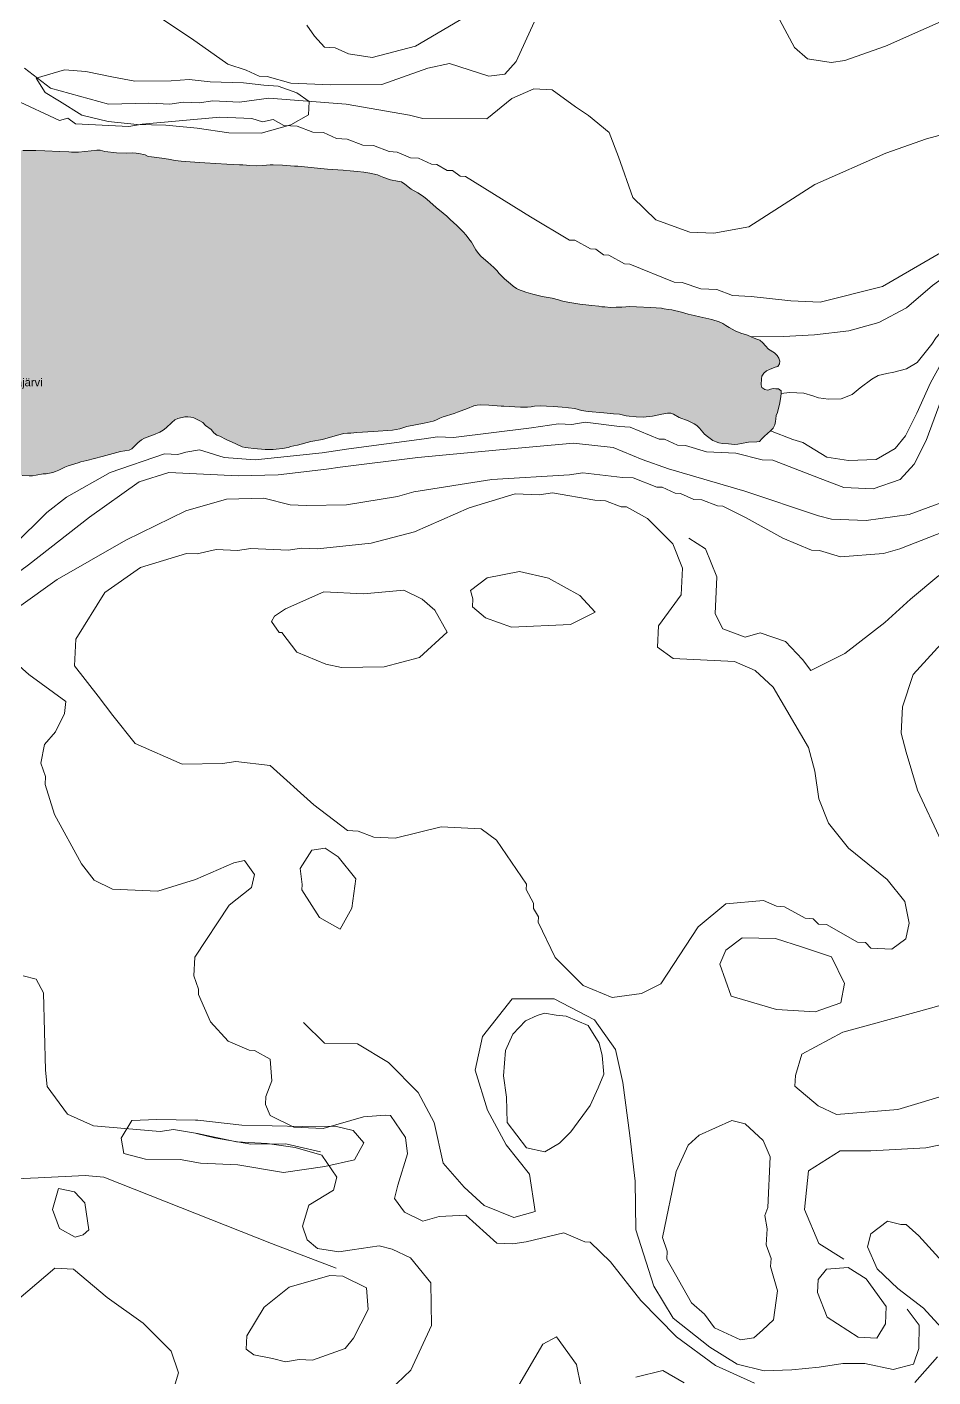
# Model space of a CAD drawing. Header units: millimetres. Extents: x 396621004 to 402046651, y 6785344214 to 6789799943.
# Drawn here: x 400013459 to 400353167, y 6787785402 to 6788291623 of the extents above; entities that cross this region are included whole.
import ezdxf

# ---------------------------------------------------------------- set-up
doc = ezdxf.new("R2010")
doc.units = ezdxf.units.MM
doc.header["$MEASUREMENT"] = 0
for name, color, linetype, lineweight, true_color in [('02 Kalliot _ kivikot_Kynä_nro__102', 7, 'Continuous', 15, 0xcccccc), ('02 Maaston rajat_Kynä_nro__82', 7, 'Continuous', 20, 0xaaaaaa), ('02 Vesialueet_Kynä_nro__105', 7, 'Continuous', 15, 0xcae6ff), ('02 Vesistöt_Kynä_nro__105', 7, 'Continuous', 15, 0xcae6ff)]:
    doc.layers.add(name, color=color, linetype=linetype, lineweight=lineweight, true_color=true_color)
for name, color, linetype, lineweight in [('02 Korkeuskayrat_Kynä_nro__2', 8, 'Continuous', 15), ('02 Nimistö_Kynä_nro__41', 7, 'Continuous', 35), ('02 Suot_Kynä_nro__101', 252, 'Continuous', 15)]:
    doc.layers.add(name, color=color, linetype=linetype, lineweight=lineweight)
doc.styles.add('LUOTU_TYYLI_5', font='')
doc.styles.get('LUOTU_TYYLI_5').set_extended_font_data('Arial')

msp = doc.modelspace()

# ---------------------------------------------------------------- hatches: boundary and pattern name
at = {"layer": '02 Vesistöt_Kynä_nro__105', "linetype": 'Continuous', "lineweight": 0, "true_color": 0x32393f}
msp.add_hatch(color=250, dxfattribs=at).paths.add_polyline_path([(399871038.01, 6788110376.36), (399871871.94, 6788110466.38), (399874213.68, 6788110826.46), (399877599.94, 6788111566.63), (399879865.87, 6788111926.72), (399880876.7, 6788112006.73), (399882030.72, 6788111916.71), (399884330.35, 6788111736.67), (399887548.14, 6788111406.6), (399892138.96, 6788110816.46), (399894573.36, 6788110236.33), (399896906.68, 6788109516.16), (399900377.17, 6788108385.91), (399901421.69, 6788107925.8), (399902600.99, 6788107215.64), (399904462.59, 6788105285.2), (399905717.69, 6788104575.03), (399906829.6, 6788104024.91), (399909146.07, 6788102914.65), (399910249.55, 6788102284.51), (399911353.04, 6788101584.35), (399912633.41, 6788101174.26), (399913703.2, 6788101014.22), (399916162.87, 6788100814.17), (399921772.94, 6788100374.07), (399922842.73, 6788100294.05), (399925066.55, 6788100044), (399926279.53, 6788099713.92), (399927315.63, 6788099173.8), (399929699.49, 6788098053.54), (399934366.12, 6788095452.95), (399936825.8, 6788094332.69), (399941290.27, 6788092052.17), (399944011.07, 6788090491.81), (399944617.56, 6788090161.74), (399945729.47, 6788089541.59), (399946799.26, 6788088451.35), (399947826.93, 6788087751.18), (399948863.02, 6788087131.04), (399949857, 6788087051.02), (399950909.94, 6788087591.15), (399951305.85, 6788088711.4), (399951550.13, 6788090861.9), (399952594.65, 6788094332.69), (399952906.32, 6788095392.93), (399953816.06, 6788100033.99), (399954869, 6788104665.05), (399955509.19, 6788106935.57), (399955989.33, 6788108125.85), (399956536.86, 6788109166.08), (399958575.35, 6788111556.63), (399959990.51, 6788113767.14), (399961060.3, 6788114687.35), (399962239.59, 6788115907.63), (399963562.08, 6788116967.87), (399964631.87, 6788117808.06), (399965996.49, 6788118398.2), (399968312.96, 6788119378.42), (399969332.2, 6788119598.47), (399970418.84, 6788119668.49), (399972415.22, 6788119518.45), (399973417.62, 6788119438.43), (399974748.53, 6788119638.48), (399975767.78, 6788119868.53), (399978277.99, 6788120368.65), (399979314.09, 6788120748.73), (399980383.88, 6788121598.93), (399981689.52, 6788122499.13), (399983786.98, 6788123649.4), (399985025.24, 6788124629.62), (399986212.96, 6788124999.71), (399989776.11, 6788125109.73), (399990786.94, 6788125189.75), (399991949.39, 6788125169.75), (399993255.03, 6788125069.72), (399995630.47, 6788124879.68), (400000322.38, 6788124519.6), (400006227.27, 6788123979.47), (400011677.3, 6788123469.36), (400014288.59, 6788123349.33), (400015526.85, 6788123329.32), (400016857.77, 6788123529.37), (400019519.6, 6788124019.48), (400020682.05, 6788124079.5), (400023116.45, 6788124509.59), (400024152.55, 6788124969.7), (400025357.11, 6788125489.82), (400027682.01, 6788126620.08), (400028878.15, 6788127070.18), (400031413.63, 6788127880.37), (400032601.35, 6788128250.45), (400033704.83, 6788128550.52), (400035835.99, 6788129070.64), (400041597.68, 6788130630.99), (400048471.28, 6788132491.42), (400051756.46, 6788133001.54), (400052792.55, 6788133461.64), (400053887.61, 6788134611.91), (400055050.06, 6788135682.15), (400056380.98, 6788136812.41), (400057509.73, 6788137422.55), (400058545.83, 6788137802.64), (400060853.87, 6788138702.84), (400063321.97, 6788139673.06), (400064467.57, 6788140433.24), (400065621.59, 6788141353.45), (400067710.63, 6788143343.9), (400068864.65, 6788144334.13), (400070060.79, 6788144784.23), (400072587.85, 6788145434.38), (400073750.3, 6788145504.4), (400074895.9, 6788145334.36), (400075957.27, 6788145094.3), (400077220.8, 6788144454.16), (400078265.31, 6788143984.05), (400079377.22, 6788143363.91), (400080447.01, 6788142193.64), (400082485.5, 6788140643.29), (400083555.29, 6788139483.02), (400084650.35, 6788138622.82), (400085779.1, 6788138222.73), (400088146.12, 6788136952.44), (400091726.12, 6788135282.06), (400094109.98, 6788134171.8), (400095255.58, 6788133921.75), (400096401.18, 6788133761.71), (400098540.75, 6788133511.65), (400102769.37, 6788133181.58), (400104774.17, 6788133181.58), (400105784.99, 6788133251.59), (400106871.63, 6788133321.61), (400109204.95, 6788133531.66), (400111327.68, 6788133981.76), (400112355.35, 6788134281.83), (400113543.06, 6788134581.9), (400114873.98, 6788134861.96), (400119852.29, 6788136252.28), (400124232.53, 6788136912.43), (400129851.02, 6788138552.81), (400132285.42, 6788139142.94), (400133616.34, 6788139262.97), (400134854.6, 6788139322.98), (400137187.92, 6788139523.03), (400143320.25, 6788139893.11), (400150556.06, 6788140493.25), (400153217.9, 6788140973.36), (400155837.62, 6788141773.54), (400162349.01, 6788143123.85), (400165735.27, 6788143864.02), (400166771.36, 6788144244.11), (400168211.78, 6788144904.26), (400169559.55, 6788145414.38), (400173602.84, 6788146644.66), (400174874.8, 6788147164.78), (400178623.27, 6788148565.1), (400181015.55, 6788149545.32), (400182270.66, 6788149825.39), (400183441.53, 6788149895.4), (400186600.35, 6788149875.4), (400191292.26, 6788149505.31), (400192286.24, 6788149435.3), (400198519.65, 6788149095.22), (400201147.79, 6788149045.21), (400202470.29, 6788149175.24), (400203801.21, 6788149455.3), (400205974.48, 6788149515.32), (400208215.14, 6788149495.31), (400210902.24, 6788149365.28), (400214128.46, 6788149115.22), (400218879.33, 6788148585.1), (400220159.7, 6788148175.01), (400221372.69, 6788147844.93), (400223815.52, 6788147504.86), (400229728.84, 6788146964.73), (400233409.92, 6788146594.65), (400235633.73, 6788146424.61), (400238135.52, 6788145764.46), (400239289.54, 6788145674.44), (400241825.03, 6788145474.39), (400244436.32, 6788145344.36), (400248016.32, 6788145684.44), (400251554.21, 6788146414.61), (400253601.12, 6788146864.71), (400254830.96, 6788146774.69), (400255875.48, 6788146384.6), (400258023.48, 6788145204.33), (400261325.5, 6788143944.04), (400263557.74, 6788142763.77), (400264585.41, 6788142143.63), (400265672.05, 6788141213.42), (400267508.38, 6788138982.91), (400268603.43, 6788138122.71), (400269622.68, 6788137342.53), (400270641.93, 6788136572.35), (400271838.07, 6788136012.23), (400272891.01, 6788135702.16), (400274264.05, 6788135432.09), (400276487.86, 6788135262.05), (400278795.91, 6788135082.01), (400280042.59, 6788135212.04), (400281373.51, 6788135422.09), (400283959.53, 6788135912.2), (400287135.2, 6788136052.24), (400288154.45, 6788136202.27), (400289005.23, 6788137212.5), (400289931.82, 6788138222.73), (400292248.29, 6788140133.17), (400293183.3, 6788141213.42), (400293815.06, 6788142403.69), (400294152.01, 6788143693.98), (400294227.82, 6788144694.21), (400294404.71, 6788145914.49), (400294809.04, 6788147114.77), (400295786.17, 6788150755.6), (400296123.11, 6788153046.12), (400296207.35, 6788154196.39), (400296291.58, 6788155196.61), (400295263.91, 6788155896.78), (400294261.51, 6788155966.79), (400293267.53, 6788156046.81), (400292239.86, 6788155816.76), (400291203.77, 6788155436.67), (400290066.59, 6788155676.72), (400289047.35, 6788156456.9), (400288735.67, 6788157487.14), (400288912.57, 6788159637.63), (400288988.38, 6788160707.88), (400289695.96, 6788161818.13), (400290765.75, 6788162658.32), (400291894.5, 6788163188.44), (400293966.69, 6788164028.64), (400294985.94, 6788164258.69), (400295617.7, 6788165368.94), (400295693.51, 6788166369.17), (400295314.45, 6788167399.41), (400294775.35, 6788168449.65), (400293697.13, 6788169459.88), (400291481.75, 6788170790.18), (400290352.99, 6788172120.49), (400289350.59, 6788173200.73), (400288188.15, 6788174140.95), (400287143.63, 6788174611.06), (400286090.69, 6788174921.13), (400284928.24, 6788175431.24), (400283622.59, 6788176041.38), (400281129.23, 6788176781.55), (400278964.38, 6788177721.77), (400277852.47, 6788178351.91), (400276748.99, 6788178982.06), (400275485.46, 6788179692.22), (400274314.59, 6788180482.4), (400272966.82, 6788181052.53), (400270254.45, 6788181882.72), (400265781.55, 6788183002.98), (400263566.16, 6788183413.07), (400262437.41, 6788183733.14), (400261376.04, 6788183973.2), (400258882.68, 6788184703.37), (400255235.29, 6788185533.56), (400253938.07, 6788185713.6), (400252413.41, 6788185983.66), (400251343.62, 6788186143.69), (400247350.86, 6788186463.77), (400241951.38, 6788186653.81), (400239264.27, 6788186783.84), (400237941.78, 6788186733.83), (400236543.47, 6788186613.8), (400234370.2, 6788186543.79), (400232281.17, 6788186483.77), (400230133.17, 6788186643.81), (400228979.14, 6788186743.83), (400227909.35, 6788186903.87), (400225306.48, 6788187183.93), (400220707.23, 6788187694.05), (400217043, 6788188294.19), (400214911.84, 6788188694.28), (400213850.48, 6788188924.33), (400212713.3, 6788189254.41), (400210371.56, 6788189894.55), (400206564.12, 6788190584.71), (400203152.59, 6788191464.91), (400200499.18, 6788192135.07), (400199446.24, 6788192525.15), (400198410.15, 6788192995.26), (400196986.57, 6788193575.4), (400195739.89, 6788194445.59), (400194729.06, 6788195375.81), (400192555.79, 6788197246.23), (400190542.57, 6788199176.68), (400189632.83, 6788200326.94), (400188554.61, 6788201417.19), (400186246.57, 6788203457.66), (400183702.66, 6788205508.13), (400182708.68, 6788206668.39), (400181807.36, 6788208048.71), (400180105.81, 6788210969.37), (400179120.26, 6788212199.66), (400178067.32, 6788213519.96), (400177005.95, 6788214770.24), (400174571.55, 6788217200.8), (400172120.3, 6788219471.32), (400170898.89, 6788220651.59), (400169517.43, 6788221761.84), (400166906.14, 6788223902.33), (400163435.64, 6788227033.05), (400162273.19, 6788227973.26), (400161034.94, 6788228843.46), (400159990.42, 6788229393.59), (400157556.02, 6788230813.91), (400155071.08, 6788232714.35), (400153824.39, 6788233504.53), (400152383.97, 6788233844.61), (400149797.94, 6788234364.73), (400147228.77, 6788235184.91), (400146041.05, 6788235735.04), (400144836.48, 6788236215.15), (400141947.21, 6788236755.27), (400139816.06, 6788237155.37), (400137364.81, 6788237495.44), (400135983.35, 6788237605.47), (400134601.89, 6788237715.49), (400132066.41, 6788237915.54), (400126153.09, 6788238375.64), (400115025.61, 6788239405.88), (400113804.19, 6788239495.9), (400109272.33, 6788239855.98), (400105717.6, 6788239895.99), (400104639.39, 6788239905.99), (400103241.09, 6788239865.99), (400101842.78, 6788239735.96), (400099433.65, 6788239615.93), (400096822.35, 6788239745.96), (400095744.14, 6788239835.98), (400094362.68, 6788239936), (400093124.42, 6788239956.01), (400088432.52, 6788240176.06), (400080126.91, 6788240666.17), (400076437.41, 6788240956.23), (400071290.63, 6788241356.33), (400068991.01, 6788241616.39), (400067769.59, 6788241786.42), (400066472.37, 6788242046.48), (400064037.97, 6788242466.58), (400062959.76, 6788242556.6), (400060129.45, 6788242926.69), (400058832.23, 6788243106.73), (400057720.32, 6788243656.85), (400055437.54, 6788244226.98), (400054367.76, 6788244307), (400053137.92, 6788244407.02), (400050737.21, 6788244287), (400047039.28, 6788244497.04), (400045885.26, 6788244587.07), (400043737.26, 6788244757.1), (400042667.47, 6788244917.14), (400040856.41, 6788245447.26), (400039693.96, 6788245457.26), (400037520.69, 6788245247.22), (400032761.4, 6788244687.09), (400031514.71, 6788244627.07), (400030133.25, 6788244737.1), (400029139.28, 6788244817.12), (400025828.83, 6788244997.16), (400020201.91, 6788245127.19), (400016739.84, 6788245327.23), (400011946.85, 6788245317.23), (400008467.93, 6788245357.24), (400007153.86, 6788245307.23), (400005755.55, 6788245177.2), (400003717.06, 6788244877.13), (399998443.93, 6788243666.85), (399996093.76, 6788243236.76), (399993810.99, 6788242636.62), (399992539.03, 6788242276.54), (399991427.13, 6788241816.43), (399989085.39, 6788240536.14), (399985505.38, 6788238265.62), (399984351.36, 6788237355.41), (399983020.44, 6788236145.13), (399982077.01, 6788234974.87), (399981445.24, 6788233794.6), (399980653.43, 6788232544.31), (399979162.47, 6788230343.81), (399978606.51, 6788229073.52), (399978117.95, 6788227793.22), (399976871.26, 6788225732.75), (399975447.69, 6788223362.21), (399974403.17, 6788220821.63), (399973762.98, 6788219561.34), (399973274.42, 6788218281.05), (399972364.68, 6788215490.41), (399969576.49, 6788207598.6), (399967900.2, 6788203947.77), (399965364.72, 6788200196.91), (399964126.46, 6788198136.44), (399963654.74, 6788197086.2), (399963267.26, 6788196035.96), (399962146.93, 6788193655.41), (399961371.97, 6788192635.18), (399960521.19, 6788191614.95), (399958272.11, 6788189554.48), (399956073.56, 6788188024.13), (399953546.51, 6788186363.75), (399951128.95, 6788185093.45), (399950017.05, 6788184793.39), (399948846.17, 6788184573.34), (399944743.91, 6788184503.32), (399940599.54, 6788184833.4), (399933456.38, 6788185473.54), (399931384.19, 6788185633.58), (399930221.75, 6788185563.56), (399929109.84, 6788185193.48), (399927922.12, 6788184823.39), (399926919.72, 6788184903.41), (399925765.7, 6788184913.41), (399923769.32, 6788185073.45), (399920172.47, 6788185503.55), (399919026.87, 6788185753.61), (399917822.31, 6788186073.68), (399915522.68, 6788186333.74), (399914309.7, 6788186663.81), (399913239.91, 6788187824.08), (399911816.33, 6788190334.65), (399909087.11, 6788193945.48), (399908109.98, 6788195255.78), (399905675.58, 6788198696.57), (399904454.16, 6788199876.84), (399903148.52, 6788200977.09), (399901312.19, 6788203207.6), (399900242.4, 6788204377.87), (399899071.53, 6788205238.06), (399897942.77, 6788205638.15), (399894270.11, 6788206078.26), (399892046.3, 6788206258.3), (399886512.04, 6788206688.4), (399885366.44, 6788206778.42), (399883134.2, 6788206948.45), (399880952.51, 6788206658.39), (399878762.39, 6788206368.32), (399876673.36, 6788206378.32), (399875578.3, 6788206148.27), (399874533.78, 6788205698.17), (399872200.46, 6788204487.89), (399871038.01, 6788203697.71)])

# ---------------------------------------------------------------- linework, layer by layer
at = {"layer": '02 Kalliot _ kivikot_Kynä_nro__102', "color": 254, "linetype": 'Continuous', "lineweight": 15, "true_color": 0xcccccc, "flags": 128}
for points in [[(400067491.62, 6788271383.2), (400074297.83, 6788271923.32), (400082089.6, 6788271043.12), (400094691.2, 6788270723.04), (400102280.8, 6788269852.85), (400107680.29, 6788269402.74), (400114654.97, 6788266932.18), (400119220.52, 6788263691.44), (400118976.24, 6788258690.29), (400112338.5, 6788254949.44), (400101303.67, 6788251848.73), (400089106.4, 6788251968.75), (400077321.88, 6788253679.15), (400065528.93, 6788254799.4), (400054729.97, 6788255099.47), (400043947.85, 6788256199.72), (400033965.96, 6788258500.25), (400025618.24, 6788263781.46), (400020252.45, 6788267032.2), (400016899.89, 6788272463.44), (400027530.38, 6788275564.15), (400035524.31, 6788274894), (400045910.53, 6788272793.52), (400053896.04, 6788271313.18)], [(400077507.2, 6787881664.04), (400094034.17, 6787879883.63), (400116786.12, 6787879283.49), (400129059.21, 6787879433.53), (400135747.49, 6787877853.17), (400139773.94, 6787873152.09), (400136210.79, 6787866810.64), (400125074.88, 6787864350.08), (400109693.51, 6787862089.56), (400092560.05, 6787864930.21), (400078568.56, 6787865610.36), (400070877.88, 6787866980.68), (400057863.52, 6787867110.71), (400049709.54, 6787869261.2), (400048732.41, 6787874942.5), (400052809.4, 6787881634.03), (400062083.71, 6787881934.1), (400076597.46, 6787881734.05)]]:
    msp.add_lwpolyline(points, close=True, dxfattribs=at)
at = {"layer": '02 Korkeuskayrat_Kynä_nro__2', "color": 8, "linetype": 'Continuous', "lineweight": 15, "flags": 128}
for points in [[(400052826.25, 6788302370.28), (400075165.45, 6788287326.84), (400088735.76, 6788277694.64), (400095634.64, 6788275374.11), (400100545.56, 6788273143.6), (400103535.91, 6788273003.57), (400112439.58, 6788270593.02), (400127425.04, 6788269902.86), (400146453.8, 6788270032.89), (400163755.74, 6788276244.31), (400171842.33, 6788277874.68), (400186642.47, 6788273193.61), (400192682.14, 6788273913.77), (400196910.76, 6788278734.88), (400203590.62, 6788293438.24)], [(400118445.56, 6788292347.99), (400121259.02, 6788288207.04), (400125066.46, 6788284036.09), (400129067.63, 6788283846.05), (400133970.13, 6788281615.54), (400142915.92, 6788280205.21), (400159131.22, 6788284466.19), (400179701.48, 6788296538.95)], [(400295727.21, 6788294218.42), (400301261.47, 6788283946.07), (400306071.3, 6788279725.1), (400315025.52, 6788278314.78), (400320062.79, 6788279084.96), (400335326.23, 6788284386.17), (400361894.05, 6788296178.87)], [(400379128.59, 6788257349.99), (400350749.71, 6788249638.22), (400335486.28, 6788244337.01), (400308918.46, 6788232544.31), (400284161.7, 6788216660.68), (400271029.41, 6788214260.13), (400262041.5, 6788214670.22), (400249237.74, 6788219261.27), (400240612.04, 6788227663.19), (400235305.21, 6788242926.69), (400231725.21, 6788252098.78), (400224009.26, 6788258460.24), (400219148.88, 6788261690.98), (400210430.52, 6788268102.45), (400203438.99, 6788268422.52), (400195268.17, 6788264791.69), (400185909.62, 6788257209.95), (400161885.71, 6788257309.98), (400156932.68, 6788258540.26), (400133094.08, 6788262641.2), (400104167.67, 6788264971.73), (400093090.73, 6788263471.39), (400083100.42, 6788263931.49), (400078063.15, 6788263161.31), (400072065.6, 6788263441.38), (400067019.9, 6788262671.2), (400062024.75, 6788262901.26), (400059034.39, 6788263041.29), (400043998.39, 6788262731.22), (400022248.83, 6788268732.59), (400012578.61, 6788276184.29)], [(400359897.67, 6788209178.96), (400334189.05, 6788194335.57), (400310889.56, 6788188404.21), (400299905.28, 6788188904.33), (400284961.93, 6788190594.71), (400277970.4, 6788190914.79), (400272065.51, 6788193185.31), (400266076.37, 6788193465.37), (400259169.08, 6788195775.9), (400256178.73, 6788195915.93), (400239466.44, 6788202687.48), (400237470.06, 6788202787.5), (400231615.71, 6788206058.25), (400229610.91, 6788206148.27), (400226713.21, 6788208278.76), (400224708.41, 6788208378.78), (400218854.06, 6788211649.53), (400216857.68, 6788211739.55), (400202234.43, 6788220421.54), (400177907.27, 6788235555), (400175910.89, 6788235645.02), (400173004.77, 6788237775.51), (400170999.97, 6788237875.53), (400167099.88, 6788240056.03), (400165103.5, 6788240146.05), (400160201.01, 6788242376.56), (400157202.23, 6788242506.59), (400152299.73, 6788244737.1), (400149300.96, 6788244877.13), (400143396.06, 6788247147.65), (400139403.31, 6788247327.69), (400133498.41, 6788249608.21), (400129505.66, 6788249788.26), (400124603.16, 6788252018.77), (400120601.98, 6788252198.81), (400114705.51, 6788254479.33), (400109710.36, 6788254699.38), (400105801.84, 6788256889.88), (400101758.54, 6788256069.69), (400097807.91, 6788257249.96), (400085821.22, 6788257800.09), (400056667.38, 6788255139.48), (400051621.68, 6788254369.3), (400031649.49, 6788255289.51), (400028743.37, 6788257420), (400025694.05, 6788256559.8), (400009032.31, 6788264331.58)], [(400008366.85, 6788097173.34), (400020951.61, 6788109616.19), (400028221.11, 6788115287.48), (400044663.85, 6788124539.6), (400065006.68, 6788131611.22), (400070001.83, 6788131381.17), (400073051.15, 6788132251.37), (400078088.42, 6788133011.54), (400087345.88, 6788130220.9), (400098987.2, 6788129380.71), (400124089.33, 6788131901.29), (400134172.29, 6788133441.64), (400162374.28, 6788137152.49), (400167411.55, 6788137922.66), (400173409.1, 6788137652.6), (400202613.49, 6788141313.44), (400212688.03, 6788142853.79), (400217691.61, 6788142623.74), (400222728.88, 6788143393.91), (400235667.43, 6788141793.55), (400239668.6, 6788141613.51), (400250467.57, 6788137112.48), (400252472.37, 6788137022.46), (400257374.87, 6788134791.95), (400260373.64, 6788134651.91), (400268266.49, 6788132291.37), (400279259.2, 6788131791.26), (400289156.85, 6788129330.7), (400293149.61, 6788129150.66), (400310864.29, 6788122329.1), (400319717.42, 6788118918.32), (400330701.71, 6788118408.2), (400340877.34, 6788121949.01), (400346150.47, 6788127710.33), (400350555.97, 6788136522.34), (400357421.15, 6788155226.62)], [(399978716.02, 6788036469.45), (399979659.45, 6788046261.69), (399991283.93, 6788073928.02), (399998502.89, 6788078609.09), (400014035.89, 6788089901.68), (400036888.93, 6788107875.79), (400055513.36, 6788121038.8), (400066682.96, 6788124529.6), (400092661.13, 6788123339.33), (400107688.71, 6788123649.4), (400125816.15, 6788125819.89), (400130853.42, 6788126590.07), (400160057.81, 6788130250.91), (400189211.65, 6788132921.52), (400218365.49, 6788135582.13), (400233300.41, 6788133901.74), (400244107.8, 6788129400.71), (400253963.34, 6788125939.92), (400282611.77, 6788117618.02), (400310215.68, 6788108335.89), (400315168.72, 6788107115.62), (400328157.8, 6788106515.48), (400344280.44, 6788108775.99), (400358541.48, 6788114127.22)], [(400368203.27, 6788106675.51), (400340683.59, 6788095933.06), (400334593.38, 6788094202.66), (400318521.28, 6788092942.37), (400310620.01, 6788095302.91), (400307621.23, 6788095442.94), (400296822.27, 6788099943.97), (400283150.87, 6788107585.72), (400274348.28, 6788111986.73), (400272343.48, 6788112076.75), (400266447.01, 6788114357.27), (400263448.23, 6788114497.3), (400258545.74, 6788116717.81), (400256549.36, 6788116807.83), (400251646.87, 6788119038.34), (400249642.06, 6788119128.36), (400240788.93, 6788122539.14), (400236796.18, 6788122729.19), (400221852.83, 6788124409.57), (400216815.56, 6788123639.4), (400187703.84, 6788121979.02), (400158457.34, 6788117307.95), (400152375.55, 6788115587.55), (400133212.01, 6788112466.84), (400118176.01, 6788112156.77), (400112178.45, 6788112426.83), (400102280.8, 6788114887.39), (400088255.62, 6788114527.31), (400073034.3, 6788110226.33), (400050509.78, 6788099243.81), (400024801.16, 6788084410.42), (400010304.26, 6788074058.05)], [(400306425.09, 6788021416.01), (400293250.69, 6788044051.19), (400286528.71, 6788050362.63), (400278677.98, 6788053723.4), (400255698.58, 6788054783.64), (400249886.35, 6788059054.62), (400250256.98, 6788067046.45), (400258798.44, 6788078669.11), (400259261.74, 6788088651.39), (400255673.31, 6788097833.49), (400246095.76, 6788107275.65), (400238287.14, 6788111646.65), (400236290.77, 6788111736.67), (400230385.87, 6788114007.19), (400226393.12, 6788114197.24), (400210497.91, 6788116927.86), (400205460.64, 6788116157.68), (400196464.31, 6788116567.78), (400179212.92, 6788111356.59), (400158769.01, 6788102284.51), (400142553.71, 6788098023.54), (400122438.31, 6788095943.06), (400116440.76, 6788096213.12), (400111403.49, 6788095442.94), (400097420.43, 6788096093.09), (400092374.73, 6788095322.92), (400084380.8, 6788095683), (400077296.61, 6788094012.62), (400073303.85, 6788094192.66), (400056044.04, 6788088981.47), (400042600.08, 6788079589.32), (400031784.27, 6788062065.31), (400031320.97, 6788052073.02), (400040174.1, 6788040740.43), (400045649.4, 6788033388.75)], [(400261569.79, 6788099913.97), (400267853.74, 6788095923.05), (400272141.32, 6788085390.64), (400271534.82, 6788071597.49), (400274365.13, 6788065906.19), (400282679.16, 6788062865.49), (400288331.35, 6788064495.86), (400297841.51, 6788061215.11), (400304243.4, 6788054413.56), (400307317.99, 6788050322.62), (400320113.33, 6788056754.09), (400335065.1, 6788068316.74), (400344735.31, 6788077038.73), (400355399.5, 6788085930.77)], [(400356241.86, 6788060284.9), (400345695.6, 6788048792.27), (400341787.08, 6788036689.5), (400341197.43, 6788026877.26), (400343109.57, 6788019735.62)], [(400009343.98, 6788053083.25), (400014153.82, 6788048852.29), (400028061.07, 6788038689.96), (400027496.69, 6788034228.94)], [(400027496.69, 6788034228.94), (400024177.82, 6788027367.37), (400019957.63, 6788022556.27), (400018635.13, 6788015614.68), (400020404.08, 6788010523.52), (400020269.3, 6788007522.83), (400023756.64, 6787996350.27), (400033923.84, 6787977866.05), (400038641.02, 6787971644.62), (400045497.78, 6787968323.86), (400062479.62, 6787967543.68), (400076698.54, 6787971894.68), (400091001.69, 6787978246.13), (400095044.99, 6787979066.32), (400098810.31, 6787973885.13), (400097580.47, 6787968934), (400089266.45, 6787962312.49), (400076361.6, 6787942878.04), (400076041.5, 6787935886.44), (400077810.44, 6787930805.28), (400077717.78, 6787928804.82), (400082258.07, 6787918582.48), (400088929.51, 6787911270.81), (400096780.24, 6787907910.04), (400098785.04, 6787907810.02), (400104639.39, 6787904539.27), (400105271.16, 6787896507.43), (400102996.8, 6787890596.08), (400102862.03, 6787887605.4), (400104673.09, 6787883514.46), (400113484.1, 6787879103.45), (400124468.39, 6787878603.34), (400139681.28, 6787882904.32), (400147725.76, 6787883544.47), (400149722.13, 6787883454.45), (400155349.05, 6787875182.55), (400156073.48, 6787869141.17), (400152527.17, 6787857288.46), (400151297.33, 6787852337.33), (400155062.65, 6787847166.14), (400161919.41, 6787843845.38), (400168001.2, 6787845565.78), (400178042.05, 6787846105.9), (400189565.44, 6787835563.49), (400195562.99, 6787835293.43), (400200608.69, 6787836063.6), (400214777.07, 6787839414.37), (400222627.8, 6787836053.6), (400224624.18, 6787835963.58), (400232298.01, 6787828601.9), (400243644.51, 6787814058.57), (400257037.93, 6787800435.45), (400271560.09, 6787789753.01), (400286267.58, 6787783071.48)], [(400306425.09, 6788021416.01), (400308851.07, 6788012553.98), (400310350.46, 6788002211.62), (400313930.46, 6787993039.52), (400321511.64, 6787983677.38), (400335991.69, 6787972004.7), (400342621.01, 6787963692.8), (400344246.75, 6787955610.95), (400342974.79, 6787949659.59), (400337794.32, 6787945888.73), (400329808.81, 6787946258.81), (400327896.67, 6787948349.29), (400324906.32, 6787948489.32), (400313189.19, 6787955030.82), (400310190.41, 6787955170.85), (400308286.69, 6787957261.33), (400305287.91, 6787957401.36), (400297479.3, 6787961762.36), (400294480.52, 6787961892.39), (400289578.03, 6787964122.9), (400275502.31, 6787962772.59), (400265099.25, 6787954240.64), (400251099.34, 6787932855.75), (400243922.49, 6787929174.91), (400232845.54, 6787927684.57), (400222038.15, 6787932185.6), (400211508.74, 6787942678), (400205115.28, 6787955991.04), (400205199.51, 6787957991.5), (400203346.33, 6787961072.2), (400203430.57, 6787963072.66), (400200667.65, 6787968203.84), (400200760.31, 6787970204.29), (400189506.47, 6787986738.08), (400183694.24, 6787991009.05), (400168708.77, 6787991699.21), (400151499.5, 6787987488.25), (400143505.57, 6787987848.33), (400137600.67, 6787990128.85), (400133607.92, 6787990308.89), (400121031.58, 6787999901.09), (400104689.93, 6788014664.46), (400091751.39, 6788016254.83), (400086705.69, 6788015484.65), (400071678.11, 6788015174.58), (400054013.97, 6788022996.37), (400045649.4, 6788033388.75)], [(400343109.57, 6788019735.62), (400347329.76, 6788005402.35), (400356174.47, 6787986498.02), (400363208.12, 6787975195.43), (400368304.35, 6787965213.15), (400370342.85, 6787953860.55), (400377949.3, 6787938026.93), (400385142.99, 6787924453.83), (400388739.84, 6787908530.18), (400381234.48, 6787896327.39), (400371875.93, 6787875692.67), (400350421.2, 6787871331.67), (400329859.36, 6787870191.41), (400318344.39, 6787870171.41), (400306526.17, 6787862649.69), (400304925.7, 6787848196.38), (400310409.42, 6787835453.46), (400319675.31, 6787829552.11)], [(400011972.12, 6787935826.43), (400016916.73, 6787934596.15), (400019688.08, 6787929464.97), (400020353.53, 6787900398.32), (400021077.96, 6787894366.94), (400028608.6, 6787884004.57), (400038413.59, 6787879553.55), (400063347.24, 6787877403.06), (400068384.51, 6787878173.24), (400077380.84, 6787876742.91), (400092020.94, 6787873632.2), (400103502.21, 6787872902.03), (400113947.39, 6787871461.7), (400124013.51, 6787868611.05), (400129640.43, 6787860349.16), (400128410.6, 6787855398.03), (400119144.71, 6787849816.75), (400116777.7, 6787841914.94), (400118546.64, 6787836823.78), (400122404.62, 6787833643.05), (400130356.43, 6787832282.74), (400135393.71, 6787833052.92), (400145476.67, 6787834593.27), (400150421.29, 6787833362.99), (400157278.04, 6787830042.23), (400164859.22, 6787820680.09), (400165120.35, 6787804656.42), (400157353.85, 6787787992.61), (400136404.53, 6787767928.02)], [(400343421.24, 6787810787.82), (400347927.83, 6787804836.46), (400347818.33, 6787796084.46), (400345830.37, 6787790153.1), (400338240.77, 6787788222.66), (400327568.16, 6787790423.16), (400319313.09, 6787790513.18), (400310502.08, 6787789132.87), (400300191.68, 6787788062.62), (400289923.39, 6787787742.55), (400279764.61, 6787790163.1), (400269521.6, 6787796604.58), (400255698.58, 6787807447.06), (400248437.5, 6787819519.82), (400241799.76, 6787840574.64), (400241555.47, 6787858858.82), (400239508.56, 6787875972.73), (400236821.45, 6787895857.28), (400234075.38, 6787908240.12), (400226283.61, 6787919332.65), (400211087.56, 6787927234.46), (400195318.71, 6787927144.44), (400184233.34, 6787913081.22), (400181462, 6787900428.33), (400186094.94, 6787885464.91), (400193069.63, 6787872401.92), (400201872.22, 6787861519.43), (400204045.49, 6787847416.2), (400195950.47, 6787845245.71), (400184873.53, 6787849716.73), (400177393.43, 6787856538.29), (400169517.43, 6787865630.37), (400166139.6, 6787880793.84), (400160091.5, 6787892066.42), (400149048.25, 6787903288.98), (400137322.69, 6787910290.59), (400125066.46, 6787910550.65), (400117131.49, 6787918392.44)], [(400356300.82, 6787803886.24), (400349629.38, 6787811197.92), (400339967.59, 6787818649.62), (400332293.76, 6787826011.3), (400328663.21, 6787834183.17), (400329893.05, 6787839134.31), (400336118.04, 6787843855.39), (400341062.65, 6787842625.11), (400343059.03, 6787842535.09), (400347877.29, 6787838304.12), (400367891.6, 6787816369.1)], [(400346352.63, 6787783311.54), (400354801.43, 6787792943.74)]]:
    msp.add_lwpolyline(points, dxfattribs=at)
for points in [[(400226460.51, 6788072137.61), (400217245.16, 6788067556.56), (400195175.51, 6788066566.34), (400185319.98, 6788070027.13), (400180510.14, 6788074248.1), (400180644.92, 6788077248.78), (400179785.72, 6788080289.48), (400186010.71, 6788085010.56), (400198132.17, 6788087461.12), (400209032.22, 6788084950.54), (400220740.93, 6788078409.05)], [(400105170.07, 6788068696.83), (400107983.53, 6788064565.88), (400108977.51, 6788064525.87), (400114654.97, 6788057254.21), (400125462.36, 6788052753.18), (400131409.38, 6788051482.89), (400147439.36, 6788051742.95), (400160605.34, 6788055143.73), (400171058.94, 6788064675.91), (400166434.42, 6788072897.79), (400161616.16, 6788077118.75), (400154759.4, 6788080439.51), (400139689.71, 6788079129.21), (400124704.24, 6788079819.37), (400110392.66, 6788073467.92), (400106256.71, 6788070657.27)], [(400130912.39, 6787953390.45), (400123095.35, 6787957751.44), (400116567.11, 6787968063.8), (400116659.77, 6787970064.26), (400115935.35, 6787976105.64), (400120248.2, 6787982917.2), (400125293.89, 6787983687.38), (400130145.85, 6787980456.64), (400136775.16, 6787972144.74), (400135267.35, 6787961202.23)], [(400294101.46, 6787949789.62), (400281600.94, 6787950069.69), (400275485.46, 6787945458.63), (400273177.41, 6787940157.42), (400277448.14, 6787928204.68), (400294505.79, 6787923243.55), (400308985.84, 6787922383.35), (400318630.79, 6787925734.12), (400319928.01, 6787932945.77), (400315084.48, 6787942908.05), (400304226.55, 6787946618.9)], [(400301581.56, 6787898497.89), (400303948.57, 6787906399.7), (400319346.79, 6787914701.6), (400347734.09, 6787922413.36), (400359906.09, 6787925854.15), (400364850.71, 6787924623.87), (400367849.48, 6787924493.84), (400372709.86, 6787921263.1), (400374571.46, 6787918172.39), (400375245.34, 6787911130.78), (400371884.36, 6787903278.98), (400360344.12, 6787891796.35), (400340043.41, 6787885724.97), (400316929.23, 6787883774.52), (400310072.48, 6787887095.28), (400301396.24, 6787894506.98)], [(400289190.55, 6787802956.03), (400286048.57, 6787800105.38), (400281011.3, 6787799335.2), (400271206.31, 6787803786.22), (400267440.99, 6787808967.41), (400262622.73, 6787813188.37), (400253365.27, 6787829632.13), (400253508.47, 6787832632.82), (400251739.52, 6787837713.98), (400256877.88, 6787862509.65), (400261333.93, 6787872311.9), (400265520.42, 6787876132.77), (400277776.66, 6787881574.02), (400282729.7, 6787880343.73), (400289443.25, 6787874032.29), (400292172.48, 6787867900.89), (400291296.43, 6787848916.54), (400290159.25, 6787845965.87), (400290925.79, 6787840924.72), (400290656.24, 6787834933.35), (400292425.18, 6787829842.18), (400292281.98, 6787826841.49), (400294868.01, 6787817719.41), (400293368.62, 6787806776.9)], [(400034538.76, 6787838684.2), (400031497.87, 6787837824.01), (400025635.09, 6787841094.76), (400022964.83, 6787848226.39), (400025323.42, 6787856128.19), (400031278.86, 6787854847.9), (400035086.29, 6787850666.95), (400036627.8, 6787840584.64)], [(399936522.55, 6787797134.7), (399937154.31, 6787789092.86), (399941829.37, 6787781871.21), (399956309.42, 6787770188.53), (399975321.33, 6787748293.52), (399986036.07, 6787741802.04), (399997980.63, 6787740251.68), (400019376.4, 6787748273.52), (400045034.48, 6787762116.69), (400063616.79, 6787774279.47), (400067845.41, 6787779090.57), (400070203.99, 6787786992.38), (400067575.85, 6787795114.24), (400057046.44, 6787805616.64), (400043476.13, 6787815248.84), (400030941.91, 6787825831.26), (400023950.38, 6787826151.34), (400010413.77, 6787814758.73), (400005140.64, 6787808997.41), (399993920.49, 6787804506.38), (399971808.72, 6787802515.93), (399953100.06, 6787809387.5), (399948062.79, 6787808617.33), (399939790.88, 6787802986.04)], [(400335351.5, 6787805346.58), (400335646.32, 6787811838.06), (400328115.68, 6787822200.43), (400321301.05, 6787826511.42), (400313265, 6787825881.28), (400310080.9, 6787822020.39), (400309853.47, 6787817029.25), (400313441.89, 6787807857.15), (400325108.48, 6787800315.43), (400332100.02, 6787799985.35)], [(400095643.06, 6787795834.4), (400098549.18, 6787793693.91), (400105490.17, 6787792373.61), (400110443.2, 6787791143.33), (400115480.48, 6787791913.5), (400120475.63, 6787791683.45), (400132698.18, 6787796134.47), (400135873.85, 6787799985.35), (400141374.41, 6787810747.81), (400140742.65, 6787818789.65), (400131940.06, 6787823200.66), (400126944.9, 6787823430.71), (400111723.58, 6787819119.73), (400102373.46, 6787811537.99), (400095870.5, 6787800825.54)], [(400212165.77, 6787695371.42), (400196624.36, 6787684068.83), (400190542.57, 6787682348.44), (400183685.81, 6787685669.2), (400179246.61, 6787697881.99), (400179330.85, 6787699882.45), (400177427.13, 6787701972.93), (400159451.31, 6787724828.16), (400156823.17, 6787732950.01), (400158238.32, 6787741902.06), (400163781.01, 6787753654.75), (400171143.17, 6787761326.51), (400194897.53, 6787777260.15), (400206850.52, 6787797734.84), (400211988.88, 6787800495.47), (400219519.52, 6787790143.1), (400221153.68, 6787782061.25), (400220740.93, 6787773069.19), (400226047.75, 6787757805.7), (400235296.79, 6787741361.94), (400235212.55, 6787739361.48), (400236981.5, 6787734280.32), (400235246.25, 6787718336.67), (400227656.65, 6787705673.77)]]:
    msp.add_lwpolyline(points, close=True, dxfattribs=at)
at = {"layer": '02 Maaston rajat_Kynä_nro__82', "color": 253, "linetype": 'Continuous', "lineweight": 20, "true_color": 0xaaaaaa, "flags": 128}
for points in [[(400067491.62, 6788271383.2), (400074297.83, 6788271923.32), (400082089.6, 6788271043.12), (400094691.2, 6788270723.04), (400102280.8, 6788269852.85), (400107680.29, 6788269402.74), (400114654.97, 6788266932.18), (400119220.52, 6788263691.44), (400118976.24, 6788258690.29), (400112338.5, 6788254949.44), (400101303.67, 6788251848.73), (400089106.4, 6788251968.75), (400077321.88, 6788253679.15), (400065528.93, 6788254799.4), (400054729.97, 6788255099.47), (400043947.85, 6788256199.72), (400033965.96, 6788258500.25), (400025618.24, 6788263781.46), (400020252.45, 6788267032.2), (400016899.89, 6788272463.44), (400027530.38, 6788275564.15), (400035524.31, 6788274894), (400045910.53, 6788272793.52), (400053896.04, 6788271313.18)], [(400077507.2, 6787881664.04), (400094034.17, 6787879883.63), (400116786.12, 6787879283.49), (400129059.21, 6787879433.53), (400135747.49, 6787877853.17), (400139773.94, 6787873152.09), (400136210.79, 6787866810.64), (400125074.88, 6787864350.08), (400109693.51, 6787862089.56), (400092560.05, 6787864930.21), (400078568.56, 6787865610.36), (400070877.88, 6787866980.68), (400057863.52, 6787867110.71), (400049709.54, 6787869261.2), (400048732.41, 6787874942.5), (400052809.4, 6787881634.03), (400062083.71, 6787881934.1), (400076597.46, 6787881734.05)]]:
    msp.add_lwpolyline(points, close=True, dxfattribs=at)
for points in [[(400284928.24, 6788175431.24), (400283622.59, 6788176041.38), (400281129.23, 6788176781.55), (400278964.38, 6788177721.77), (400277852.47, 6788178351.91), (400276748.99, 6788178982.06), (400275485.46, 6788179692.22), (400274314.59, 6788180482.4), (400272966.82, 6788181052.53), (400270254.45, 6788181882.72), (400265781.55, 6788183002.98), (400263566.16, 6788183413.07), (400262437.41, 6788183733.14), (400261376.04, 6788183973.2), (400258882.68, 6788184703.37), (400255235.29, 6788185533.56), (400253938.07, 6788185713.6), (400252413.41, 6788185983.66), (400251343.62, 6788186143.69), (400247350.86, 6788186463.77), (400241951.38, 6788186653.81), (400239264.27, 6788186783.84), (400237941.78, 6788186733.83), (400236543.47, 6788186613.8), (400234370.2, 6788186543.79), (400232281.17, 6788186483.77), (400230133.17, 6788186643.81), (400228979.14, 6788186743.83), (400227909.35, 6788186903.87), (400225306.48, 6788187183.93), (400220707.23, 6788187694.05), (400217043, 6788188294.19), (400214911.84, 6788188694.28), (400213850.48, 6788188924.33), (400212713.3, 6788189254.41), (400210371.56, 6788189894.55), (400206564.12, 6788190584.71), (400203152.59, 6788191464.91), (400200499.18, 6788192135.07), (400199446.24, 6788192525.15), (400198410.15, 6788192995.26), (400196986.57, 6788193575.4), (400195739.89, 6788194445.59), (400194729.06, 6788195375.81), (400192555.79, 6788197246.23), (400190542.57, 6788199176.68), (400189632.83, 6788200326.94), (400188554.61, 6788201417.19), (400186246.57, 6788203457.66), (400183702.66, 6788205508.13), (400182708.68, 6788206668.39), (400181807.36, 6788208048.71), (400180105.81, 6788210969.37), (400179120.26, 6788212199.66), (400178067.32, 6788213519.96), (400177005.95, 6788214770.24), (400174571.55, 6788217200.8), (400172120.3, 6788219471.32), (400170898.89, 6788220651.59), (400169517.43, 6788221761.84), (400166906.14, 6788223902.33), (400163435.64, 6788227033.05), (400162273.19, 6788227973.26), (400161034.94, 6788228843.46), (400159990.42, 6788229393.59), (400157556.02, 6788230813.91), (400155071.08, 6788232714.35), (400153824.39, 6788233504.53), (400152383.97, 6788233844.61), (400149797.94, 6788234364.73), (400147228.77, 6788235184.91), (400146041.05, 6788235735.04), (400144836.48, 6788236215.15), (400141947.21, 6788236755.27), (400139816.06, 6788237155.37), (400137364.81, 6788237495.44), (400135983.35, 6788237605.47), (400134601.89, 6788237715.49), (400132066.41, 6788237915.54), (400126153.09, 6788238375.64), (400115025.61, 6788239405.88), (400113804.19, 6788239495.9), (400109272.33, 6788239855.98), (400105717.6, 6788239895.99), (400104639.39, 6788239905.99), (400103241.09, 6788239865.99), (400101842.78, 6788239735.96), (400099433.65, 6788239615.93), (400096822.35, 6788239745.96), (400095744.14, 6788239835.98), (400094362.68, 6788239936), (400093124.42, 6788239956.01), (400088432.52, 6788240176.06), (400080126.91, 6788240666.17), (400076437.41, 6788240956.23), (400071290.63, 6788241356.33), (400068991.01, 6788241616.39), (400067769.59, 6788241786.42), (400066472.37, 6788242046.48), (400064037.97, 6788242466.58), (400062959.76, 6788242556.6), (400060129.45, 6788242926.69), (400058832.23, 6788243106.73), (400057720.32, 6788243656.85), (400055437.54, 6788244226.98), (400054367.76, 6788244307), (400053137.92, 6788244407.02), (400050737.21, 6788244287), (400047039.28, 6788244497.04), (400045885.26, 6788244587.07), (400043737.26, 6788244757.1), (400042667.47, 6788244917.14), (400040856.41, 6788245447.26), (400039693.96, 6788245457.26), (400037520.69, 6788245247.22), (400032761.4, 6788244687.09), (400031514.71, 6788244627.07), (400030133.25, 6788244737.1), (400029139.28, 6788244817.12), (400025828.83, 6788244997.16), (400020201.91, 6788245127.19), (400016739.84, 6788245327.23), (400011946.85, 6788245317.23)], [(400284928.24, 6788175431.24), (400297159.21, 6788175561.27), (400308766.83, 6788176251.43), (400321587.45, 6788177721.77), (400332816.02, 6788180822.48), (400343269.62, 6788186323.74), (400352956.68, 6788194635.64), (400362020.4, 6788201147.13)], [(400296207.35, 6788154196.39), (400296291.58, 6788155196.61), (400295263.91, 6788155896.78), (400294261.51, 6788155966.79), (400293267.53, 6788156046.81), (400292239.86, 6788155816.76), (400291203.77, 6788155436.67), (400290066.59, 6788155676.72), (400289047.35, 6788156456.9), (400288735.67, 6788157487.14), (400288912.57, 6788159637.63), (400288988.38, 6788160707.88), (400289695.96, 6788161818.13), (400290765.75, 6788162658.32), (400291894.5, 6788163188.44), (400293966.69, 6788164028.64), (400294985.94, 6788164258.69), (400295617.7, 6788165368.94), (400295693.51, 6788166369.17), (400295314.45, 6788167399.41), (400294775.35, 6788168449.65), (400293697.13, 6788169459.88), (400291481.75, 6788170790.18), (400290352.99, 6788172120.49), (400289350.59, 6788173200.73), (400288188.15, 6788174140.95), (400287143.63, 6788174611.06), (400286090.69, 6788174921.13), (400284928.24, 6788175431.24)], [(400356267.13, 6788165388.95), (400352198.56, 6788158227.31), (400347085.48, 6788146864.71), (400342797.9, 6788138302.75), (400338948.35, 6788133541.66), (400331906.27, 6788129410.72), (400321503.21, 6788129100.64), (400313315.54, 6788130380.94), (400304369.75, 6788135872.19), (400300579.16, 6788136912.43), (400292248.29, 6788140133.17)], [(400292248.29, 6788140133.17), (400293183.3, 6788141213.42), (400293815.06, 6788142403.69), (400294152.01, 6788143693.98), (400294227.82, 6788144694.21), (400294404.71, 6788145914.49), (400294809.04, 6788147114.77), (400295786.17, 6788150755.6), (400296123.11, 6788153046.12), (400296207.35, 6788154196.39)], [(400011677.3, 6788123469.36), (400014288.59, 6788123349.33), (400015526.85, 6788123329.32), (400016857.77, 6788123529.37), (400019519.6, 6788124019.48), (400020682.05, 6788124079.5), (400023116.45, 6788124509.59), (400024152.55, 6788124969.7), (400025357.11, 6788125489.82), (400027682.01, 6788126620.08), (400028878.15, 6788127070.18), (400031413.63, 6788127880.37), (400032601.35, 6788128250.45), (400033704.83, 6788128550.52), (400035835.99, 6788129070.64), (400041597.68, 6788130630.99), (400048471.28, 6788132491.42), (400051756.46, 6788133001.54), (400052792.55, 6788133461.64), (400053887.61, 6788134611.91), (400055050.06, 6788135682.15), (400056380.98, 6788136812.41), (400057509.73, 6788137422.55), (400058545.83, 6788137802.64), (400060853.87, 6788138702.84), (400063321.97, 6788139673.06), (400064467.57, 6788140433.24), (400065621.59, 6788141353.45), (400067710.63, 6788143343.9), (400068864.65, 6788144334.13), (400070060.79, 6788144784.23), (400072587.85, 6788145434.38), (400073750.3, 6788145504.4), (400074895.9, 6788145334.36), (400075957.27, 6788145094.3), (400077220.8, 6788144454.16), (400078265.31, 6788143984.05), (400079377.22, 6788143363.91), (400080447.01, 6788142193.64), (400082485.5, 6788140643.29), (400083555.29, 6788139483.02), (400084650.35, 6788138622.82), (400085779.1, 6788138222.73), (400088146.12, 6788136952.44), (400091726.12, 6788135282.06), (400094109.98, 6788134171.8), (400095255.58, 6788133921.75), (400096401.18, 6788133761.71), (400098540.75, 6788133511.65), (400102769.37, 6788133181.58), (400104774.17, 6788133181.58), (400105784.99, 6788133251.59), (400106871.63, 6788133321.61), (400109204.95, 6788133531.66), (400111327.68, 6788133981.76), (400112355.35, 6788134281.83), (400113543.06, 6788134581.9), (400114873.98, 6788134861.96), (400119852.29, 6788136252.28), (400124232.53, 6788136912.43), (400129851.02, 6788138552.81), (400132285.42, 6788139142.94), (400133616.34, 6788139262.97), (400134854.6, 6788139322.98), (400137187.92, 6788139523.03), (400143320.25, 6788139893.11), (400150556.06, 6788140493.25), (400153217.9, 6788140973.36), (400155837.62, 6788141773.54), (400162349.01, 6788143123.85), (400165735.27, 6788143864.02), (400166771.36, 6788144244.11), (400168211.78, 6788144904.26), (400169559.55, 6788145414.38), (400173602.84, 6788146644.66), (400174874.8, 6788147164.78), (400178623.27, 6788148565.1), (400181015.55, 6788149545.32), (400182270.66, 6788149825.39), (400183441.53, 6788149895.4), (400186600.35, 6788149875.4), (400191292.26, 6788149505.31), (400192286.24, 6788149435.3), (400198519.65, 6788149095.22), (400201147.79, 6788149045.21), (400202470.29, 6788149175.24), (400203801.21, 6788149455.3), (400205974.48, 6788149515.32), (400208215.14, 6788149495.31), (400210902.24, 6788149365.28), (400214128.46, 6788149115.22), (400218879.33, 6788148585.1), (400220159.7, 6788148175.01), (400221372.69, 6788147844.93), (400223815.52, 6788147504.86), (400229728.84, 6788146964.73), (400233409.92, 6788146594.65), (400235633.73, 6788146424.61), (400238135.52, 6788145764.46), (400239289.54, 6788145674.44), (400241825.03, 6788145474.39), (400244436.32, 6788145344.36), (400248016.32, 6788145684.44), (400251554.21, 6788146414.61), (400253601.12, 6788146864.71), (400254830.96, 6788146774.69), (400255875.48, 6788146384.6), (400258023.48, 6788145204.33), (400261325.5, 6788143944.04), (400263557.74, 6788142763.77), (400264585.41, 6788142143.63), (400265672.05, 6788141213.42), (400267508.38, 6788138982.91), (400268603.43, 6788138122.71), (400269622.68, 6788137342.53), (400270641.93, 6788136572.35), (400271838.07, 6788136012.23), (400272891.01, 6788135702.16), (400274264.05, 6788135432.09), (400276487.86, 6788135262.05), (400278795.91, 6788135082.01), (400280042.59, 6788135212.04), (400281373.51, 6788135422.09), (400283959.53, 6788135912.2), (400287135.2, 6788136052.24), (400288154.45, 6788136202.27), (400289005.23, 6788137212.5), (400289931.82, 6788138222.73), (400292248.29, 6788140133.17)], [(400200355.98, 6787918942.57), (400204778.34, 6787921013.04), (400207473.87, 6787921773.21), (400211879.37, 6787921133.07), (400215627.84, 6787920742.98), (400223882.9, 6787917262.18), (400228010.44, 6787910640.67), (400229130.77, 6787905939.59), (400229703.57, 6787898978)], [(400200355.98, 6787918942.57), (400195647.23, 6787913981.43), (400192833.77, 6787907860.03), (400192100.92, 6787898377.86), (400193195.98, 6787890306.01), (400193465.53, 6787880773.83), (400200760.31, 6787871381.68), (400207684.45, 6787869781.32), (400213109.21, 6787873022.06), (400217329.4, 6787877313.04), (400224590.48, 6787887215.31), (400227673.49, 6787893826.82), (400229703.57, 6787898978)], [(400077052.33, 6787876672.89), (400083715.34, 6787875022.52), (400097420.43, 6787872711.99), (400110561.13, 6787872782), (400123491.26, 6787869811.33)], [(400259901.93, 6787783221.52), (400251874.3, 6787787892.58), (400241732.37, 6787785392.01)]]:
    msp.add_lwpolyline(points, dxfattribs=at)
at = {"layer": '02 Suot_Kynä_nro__101', "color": 252, "linetype": 'Continuous', "lineweight": 15, "flags": 128}
for points in [[(400356267.13, 6788165388.95), (400352198.56, 6788158227.31), (400347085.48, 6788146864.71), (400342797.9, 6788138302.75), (400338948.35, 6788133541.66), (400331906.27, 6788129410.72), (400321503.21, 6788129100.64), (400313315.54, 6788130380.94), (400304369.75, 6788135872.19), (400300579.16, 6788136912.43), (400292248.29, 6788140133.17), (400293183.3, 6788141213.42), (400293815.06, 6788142403.69), (400294152.01, 6788143693.98), (400294227.82, 6788144694.21), (400294404.71, 6788145914.49), (400294809.04, 6788147114.77), (400295786.17, 6788150755.6), (400296123.11, 6788153046.12), (400296207.35, 6788154196.39), (400296291.58, 6788155196.61), (400295263.91, 6788155896.78), (400294261.51, 6788155966.79), (400293267.53, 6788156046.81), (400292239.86, 6788155816.76), (400291203.77, 6788155436.67), (400290066.59, 6788155676.72), (400289047.35, 6788156456.9), (400288735.67, 6788157487.14), (400288912.57, 6788159637.63), (400288988.38, 6788160707.88), (400289695.96, 6788161818.13), (400290765.75, 6788162658.32), (400291894.5, 6788163188.44), (400293966.69, 6788164028.64), (400294985.94, 6788164258.69), (400295617.7, 6788165368.94), (400295693.51, 6788166369.17), (400295314.45, 6788167399.41), (400294775.35, 6788168449.65), (400293697.13, 6788169459.88), (400291481.75, 6788170790.18), (400290352.99, 6788172120.49), (400289350.59, 6788173200.73), (400288188.15, 6788174140.95), (400287143.63, 6788174611.06), (400286090.69, 6788174921.13), (400284928.24, 6788175431.24), (400297159.21, 6788175561.27), (400308766.83, 6788176251.43), (400321587.45, 6788177721.77), (400332816.02, 6788180822.48), (400343269.62, 6788186323.74), (400352956.68, 6788194635.64), (400362020.4, 6788201147.13)], [(400241732.37, 6787785392.01), (400251874.3, 6787787892.58), (400259901.93, 6787783221.52)]]:
    msp.add_lwpolyline(points, dxfattribs=at)
msp.add_lwpolyline([(400229703.57, 6787898978), (400227673.49, 6787893826.82), (400224590.48, 6787887215.31), (400217329.4, 6787877313.04), (400213109.21, 6787873022.06), (400207684.45, 6787869781.32), (400200760.31, 6787871381.68), (400193465.53, 6787880773.83), (400193195.98, 6787890306.01), (400192100.92, 6787898377.86), (400192833.77, 6787907860.03), (400195647.23, 6787913981.43), (400200355.98, 6787918942.57), (400204778.34, 6787921013.04), (400207473.87, 6787921773.21), (400211879.37, 6787921133.07), (400215627.84, 6787920742.98), (400223882.9, 6787917262.18), (400228010.44, 6787910640.67), (400229130.77, 6787905939.59)], close=True, dxfattribs=at)
at = {"layer": '02 Vesialueet_Kynä_nro__105', "color": 254, "linetype": 'Continuous', "lineweight": 15, "true_color": 0xcae6ff, "flags": 128}
for points in [[(400011946.85, 6788245317.23), (400016739.84, 6788245327.23), (400020201.91, 6788245127.19), (400025828.83, 6788244997.16), (400029139.28, 6788244817.12), (400030133.25, 6788244737.1), (400031514.71, 6788244627.07), (400032761.4, 6788244687.09), (400037520.69, 6788245247.22), (400039693.96, 6788245457.26), (400040856.41, 6788245447.26), (400042667.47, 6788244917.14), (400043737.26, 6788244757.1), (400045885.26, 6788244587.07), (400047039.28, 6788244497.04), (400050737.21, 6788244287), (400053137.92, 6788244407.02), (400054367.76, 6788244307), (400055437.54, 6788244226.98), (400057720.32, 6788243656.85), (400058832.23, 6788243106.73), (400060129.45, 6788242926.69), (400062959.76, 6788242556.6), (400064037.97, 6788242466.58), (400066472.37, 6788242046.48), (400067769.59, 6788241786.42), (400068991.01, 6788241616.39), (400071290.63, 6788241356.33), (400076437.41, 6788240956.23), (400080126.91, 6788240666.17), (400088432.52, 6788240176.06), (400093124.42, 6788239956.01), (400094362.68, 6788239936), (400095744.14, 6788239835.98), (400096822.35, 6788239745.96), (400099433.65, 6788239615.93), (400101842.78, 6788239735.96), (400103241.09, 6788239865.99), (400104639.39, 6788239905.99), (400105717.6, 6788239895.99), (400109272.33, 6788239855.98), (400113804.19, 6788239495.9), (400115025.61, 6788239405.88), (400126153.09, 6788238375.64), (400132066.41, 6788237915.54), (400134601.89, 6788237715.49), (400135983.35, 6788237605.47), (400137364.81, 6788237495.44), (400139816.06, 6788237155.37), (400141947.21, 6788236755.27), (400144836.48, 6788236215.15), (400146041.05, 6788235735.04), (400147228.77, 6788235184.91), (400149797.94, 6788234364.73), (400152383.97, 6788233844.61), (400153824.39, 6788233504.53), (400155071.08, 6788232714.35), (400157556.02, 6788230813.91), (400159990.42, 6788229393.59), (400161034.94, 6788228843.46), (400162273.19, 6788227973.26), (400163435.64, 6788227033.05), (400166906.14, 6788223902.33), (400169517.43, 6788221761.84), (400170898.89, 6788220651.59), (400172120.3, 6788219471.32), (400174571.55, 6788217200.8), (400177005.95, 6788214770.24), (400178067.32, 6788213519.96), (400179120.26, 6788212199.66), (400180105.81, 6788210969.37), (400181807.36, 6788208048.71), (400182708.68, 6788206668.39), (400183702.66, 6788205508.13), (400186246.57, 6788203457.66), (400188554.61, 6788201417.19), (400189632.83, 6788200326.94), (400190542.57, 6788199176.68), (400192555.79, 6788197246.23), (400194729.06, 6788195375.81), (400195739.89, 6788194445.59), (400196986.57, 6788193575.4), (400198410.15, 6788192995.26), (400199446.24, 6788192525.15), (400200499.18, 6788192135.07), (400203152.59, 6788191464.91), (400206564.12, 6788190584.71), (400210371.56, 6788189894.55), (400212713.3, 6788189254.41), (400213850.48, 6788188924.33), (400214911.84, 6788188694.28), (400217043, 6788188294.19), (400220707.23, 6788187694.05), (400225306.48, 6788187183.93), (400227909.35, 6788186903.87), (400228979.14, 6788186743.83), (400230133.17, 6788186643.81), (400232281.17, 6788186483.77), (400234370.2, 6788186543.79), (400236543.47, 6788186613.8), (400237941.78, 6788186733.83), (400239264.27, 6788186783.84), (400241951.38, 6788186653.81), (400247350.86, 6788186463.77), (400251343.62, 6788186143.69), (400252413.41, 6788185983.66), (400253938.07, 6788185713.6), (400255235.29, 6788185533.56), (400258882.68, 6788184703.37), (400261376.04, 6788183973.2), (400262437.41, 6788183733.14), (400263566.16, 6788183413.07), (400265781.55, 6788183002.98), (400270254.45, 6788181882.72), (400272966.82, 6788181052.53), (400274314.59, 6788180482.4), (400275485.46, 6788179692.22), (400276748.99, 6788178982.06), (400277852.47, 6788178351.91), (400278964.38, 6788177721.77), (400281129.23, 6788176781.55), (400283622.59, 6788176041.38), (400284928.24, 6788175431.24), (400286090.69, 6788174921.13), (400287143.63, 6788174611.06), (400288188.15, 6788174140.95), (400289350.59, 6788173200.73), (400290352.99, 6788172120.49), (400291481.75, 6788170790.18), (400293697.13, 6788169459.88), (400294775.35, 6788168449.65), (400295314.45, 6788167399.41), (400295693.51, 6788166369.17), (400295617.7, 6788165368.94), (400294985.94, 6788164258.69), (400293966.69, 6788164028.64), (400291894.5, 6788163188.44), (400290765.75, 6788162658.32), (400289695.96, 6788161818.13), (400288988.38, 6788160707.88), (400288912.57, 6788159637.63), (400288735.67, 6788157487.14), (400289047.35, 6788156456.9), (400290066.59, 6788155676.72), (400291203.77, 6788155436.67), (400292239.86, 6788155816.76), (400293267.53, 6788156046.81), (400294261.51, 6788155966.79), (400295263.91, 6788155896.78), (400296291.58, 6788155196.61), (400296207.35, 6788154196.39), (400296123.11, 6788153046.12), (400295786.17, 6788150755.6), (400294809.04, 6788147114.77), (400294404.71, 6788145914.49), (400294227.82, 6788144694.21), (400294152.01, 6788143693.98), (400293815.06, 6788142403.69), (400293183.3, 6788141213.42), (400292248.29, 6788140133.17), (400289931.82, 6788138222.73), (400289005.23, 6788137212.5), (400288154.45, 6788136202.27), (400287135.2, 6788136052.24), (400283959.53, 6788135912.2), (400281373.51, 6788135422.09), (400280042.59, 6788135212.04), (400278795.91, 6788135082.01), (400276487.86, 6788135262.05), (400274264.05, 6788135432.09), (400272891.01, 6788135702.16), (400271838.07, 6788136012.23), (400270641.93, 6788136572.35), (400269622.68, 6788137342.53), (400268603.43, 6788138122.71), (400267508.38, 6788138982.91), (400265672.05, 6788141213.42), (400264585.41, 6788142143.63), (400263557.74, 6788142763.77), (400261325.5, 6788143944.04), (400258023.48, 6788145204.33), (400255875.48, 6788146384.6), (400254830.96, 6788146774.69), (400253601.12, 6788146864.71), (400251554.21, 6788146414.61), (400248016.32, 6788145684.44), (400244436.32, 6788145344.36), (400241825.03, 6788145474.39), (400239289.54, 6788145674.44), (400238135.52, 6788145764.46), (400235633.73, 6788146424.61), (400233409.92, 6788146594.65), (400229728.84, 6788146964.73), (400223815.52, 6788147504.86), (400221372.69, 6788147844.93), (400220159.7, 6788148175.01), (400218879.33, 6788148585.1), (400214128.46, 6788149115.22), (400210902.24, 6788149365.28), (400208215.14, 6788149495.31), (400205974.48, 6788149515.32), (400203801.21, 6788149455.3), (400202470.29, 6788149175.24), (400201147.79, 6788149045.21), (400198519.65, 6788149095.22), (400192286.24, 6788149435.3), (400191292.26, 6788149505.31), (400186600.35, 6788149875.4), (400183441.53, 6788149895.4), (400182270.66, 6788149825.39), (400181015.55, 6788149545.32), (400178623.27, 6788148565.1), (400174874.8, 6788147164.78), (400173602.84, 6788146644.66), (400169559.55, 6788145414.38), (400168211.78, 6788144904.26), (400166771.36, 6788144244.11), (400165735.27, 6788143864.02), (400162349.01, 6788143123.85), (400155837.62, 6788141773.54), (400153217.9, 6788140973.36), (400150556.06, 6788140493.25), (400143320.25, 6788139893.11), (400137187.92, 6788139523.03), (400134854.6, 6788139322.98), (400133616.34, 6788139262.97), (400132285.42, 6788139142.94), (400129851.02, 6788138552.81), (400124232.53, 6788136912.43), (400119852.29, 6788136252.28), (400114873.98, 6788134861.96), (400113543.06, 6788134581.9), (400112355.35, 6788134281.83), (400111327.68, 6788133981.76), (400109204.95, 6788133531.66), (400106871.63, 6788133321.61), (400105784.99, 6788133251.59), (400104774.17, 6788133181.58), (400102769.37, 6788133181.58), (400098540.75, 6788133511.65), (400096401.18, 6788133761.71), (400095255.58, 6788133921.75), (400094109.98, 6788134171.8), (400091726.12, 6788135282.06), (400088146.12, 6788136952.44), (400085779.1, 6788138222.73), (400084650.35, 6788138622.82), (400083555.29, 6788139483.02), (400082485.5, 6788140643.29), (400080447.01, 6788142193.64), (400079377.22, 6788143363.91), (400078265.31, 6788143984.05), (400077220.8, 6788144454.16), (400075957.27, 6788145094.3), (400074895.9, 6788145334.36), (400073750.3, 6788145504.4), (400072587.85, 6788145434.38), (400070060.79, 6788144784.23), (400068864.65, 6788144334.13), (400067710.63, 6788143343.9), (400065621.59, 6788141353.45), (400064467.57, 6788140433.24), (400063321.97, 6788139673.06), (400060853.87, 6788138702.84), (400058545.83, 6788137802.64), (400057509.73, 6788137422.55), (400056380.98, 6788136812.41), (400055050.06, 6788135682.15), (400053887.61, 6788134611.91), (400052792.55, 6788133461.64), (400051756.46, 6788133001.54), (400048471.28, 6788132491.42), (400041597.68, 6788130630.99), (400035835.99, 6788129070.64), (400033704.83, 6788128550.52), (400032601.35, 6788128250.45), (400031413.63, 6788127880.37), (400028878.15, 6788127070.18), (400027682.01, 6788126620.08), (400025357.11, 6788125489.82), (400024152.55, 6788124969.7), (400023116.45, 6788124509.59), (400020682.05, 6788124079.5), (400019519.6, 6788124019.48), (400016857.77, 6788123529.37), (400015526.85, 6788123329.32), (400014288.59, 6788123349.33), (400011677.3, 6788123469.36)], [(400296207.35, 6788154196.39), (400299416.71, 6788154546.47), (400302053.28, 6788154426.44), (400304689.84, 6788154306.41), (400308160.34, 6788153266.17), (400310181.99, 6788152586.02), (400313981, 6788152125.91), (400318672.91, 6788152195.93), (400322859.4, 6788153766.29), (400325908.72, 6788156266.86), (400330171.03, 6788159597.62), (400332580.16, 6788160947.93), (400335840.06, 6788161678.1), (400338501.9, 6788162148.21), (400343252.77, 6788163398.49), (400347178.14, 6788165859.05), (400352779.79, 6788172640.61), (400354363.41, 6788175211.19), (400358406.7, 6788179572.19)], [(400129413, 6787826171.34), (400105094.26, 6787835413.46), (400042212.6, 6787860279.14), (400035229.49, 6787860899.29), (400017624.31, 6787860119.11), (399989245.43, 6787858868.82), (399943884.71, 6787856928.38), (399911201.41, 6787853927.69), (399898490.3, 6787858478.73)]]:
    msp.add_lwpolyline(points, dxfattribs=at)

# ---------------------------------------------------------------- texts
at = {"layer": '02 Nimistö_Kynä_nro__41', "color": 7, "linetype": 'Continuous', "lineweight": 35, "insert": (400002548.62, 6788155987.92), "char_height": 3000, "attachment_point": 7, "style": 'LUOTU_TYYLI_5'}
msp.add_mtext('\\A1;{\\pql;\\fArial|b0|i0|c0|p34;Majajärvi}', dxfattribs=at)

doc.saveas('drawing.dxf')
